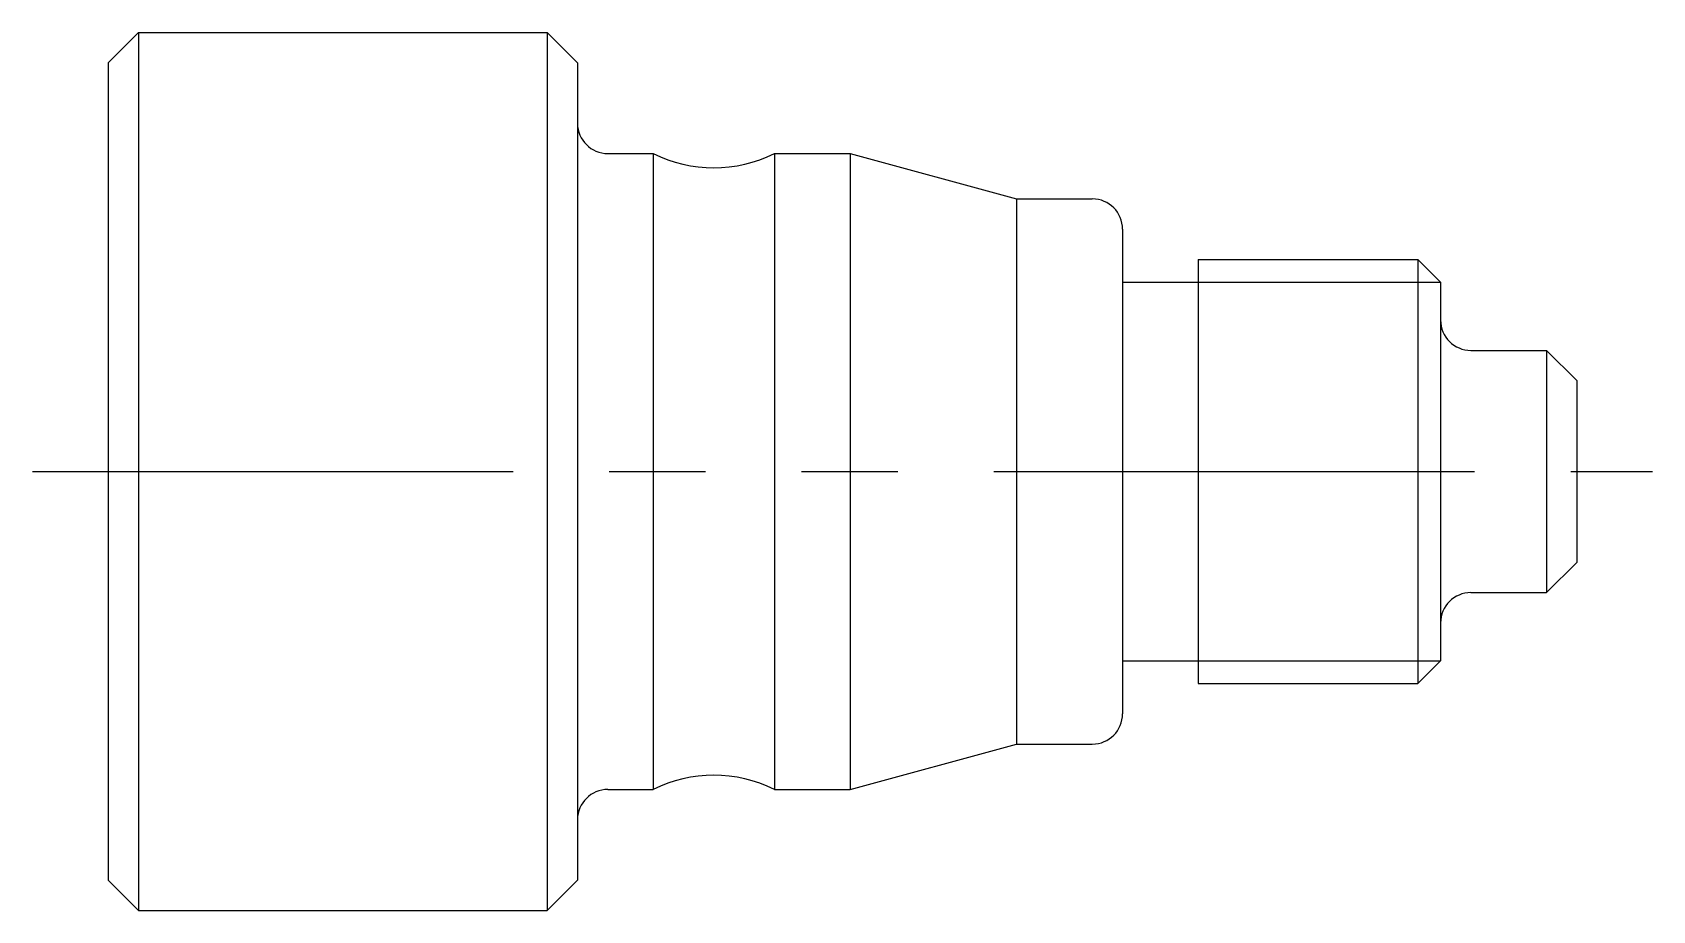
# Model space of a CAD drawing. Header units: millimetres. Extents: x 51.7 to 105.2, y 68.5 to 97.5.
import ezdxf

# ---------------------------------------------------------------- set-up
doc = ezdxf.new("R2010")
doc.units = ezdxf.units.MM
doc.linetypes.add('PHANTOM2', pattern=[31.75, 15.875, -3.175, 3.175, -3.175, 3.175, -3.175])
doc.layers.add('CENTER', color=4, linetype='PHANTOM2', lineweight=25)
doc.layers.add('SHAPE', color=7, linetype='Continuous')

msp = doc.modelspace()

# ---------------------------------------------------------------- linework, layer by layer
at = {"layer": 'CENTER'}
msp.add_line((51.68, 82.988), (105.18, 82.988), dxfattribs=at)
at = {"layer": 'SHAPE'}
for p, q in [((55.18, 97.488), (54.18, 96.488)), ((55.18, 97.488), (68.68, 97.488)), ((55.18, 97.488), (55.18, 68.488)), ((69.68, 96.488), (68.68, 97.488)), ((68.68, 97.488), (68.68, 68.488)), ((54.18, 96.488), (54.18, 69.488)), ((69.68, 96.488), (69.68, 94.488)), ((69.68, 94.488), (69.68, 71.488)), ((70.68, 93.488), (72.18, 93.488)), ((72.18, 93.488), (72.18, 72.488)), ((76.18, 93.488), (76.18, 72.488)), ((76.18, 93.488), (78.68, 93.488)), ((78.68, 93.488), (78.68, 72.488)), ((78.68, 93.488), (84.18, 91.988)), ((84.18, 91.988), (86.68, 91.988)), ((84.18, 91.988), (84.18, 73.988)), ((87.68, 90.988), (87.68, 74.988)), ((90.18, 89.988), (90.18, 75.988)), ((90.18, 89.988), (97.43, 89.988)), ((97.43, 89.988), (97.43, 75.988)), ((97.43, 89.988), (98.18, 89.238)), ((87.68, 89.238), (98.18, 89.238)), ((98.18, 89.238), (98.18, 87.988)), ((98.18, 87.988), (98.18, 77.988)), ((99.18, 86.988), (101.68, 86.988)), ((101.68, 86.988), (102.68, 85.988)), ((101.68, 86.988), (101.68, 78.988)), ((102.68, 85.988), (102.68, 79.988)), ((102.68, 79.988), (101.68, 78.988)), ((99.18, 78.988), (101.68, 78.988)), ((98.18, 77.988), (98.18, 76.738)), ((87.68, 76.738), (98.18, 76.738)), ((98.18, 76.738), (97.43, 75.988)), ((90.18, 75.988), (97.43, 75.988)), ((78.68, 72.488), (84.18, 73.988)), ((84.18, 73.988), (86.68, 73.988)), ((70.68, 72.488), (72.18, 72.488)), ((76.18, 72.488), (78.68, 72.488)), ((69.68, 71.488), (69.68, 69.488)), ((54.18, 69.488), (55.18, 68.488)), ((68.68, 68.488), (69.68, 69.488)), ((55.18, 68.488), (68.68, 68.488))]:
    msp.add_line(p, q, dxfattribs=at)
for centre, radius, start, end in [((70.68, 94.488), 1, 180, 270), ((74.18, 97.519), 4.5, 243.6122, 296.3878), ((86.68, 90.988), 1, 0, 90), ((99.18, 87.988), 1, 180, 270), ((99.18, 77.988), 1, 90, 180), ((86.68, 74.988), 1, 270, 0), ((74.18, 68.457), 4.5, 63.6122, 116.3878), ((70.68, 71.488), 1, 90, 180)]:
    msp.add_arc(centre, radius, start, end, dxfattribs=at)

doc.saveas('drawing.dxf')
